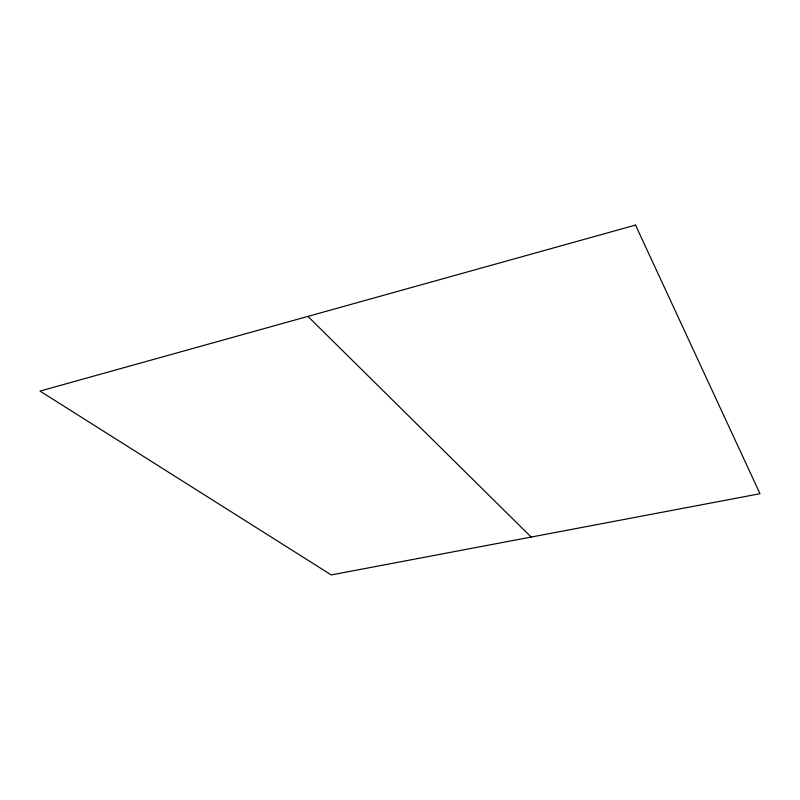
<?xml version="1.0" encoding="UTF-8"?>
<svg xmlns="http://www.w3.org/2000/svg" width="800" height="800" viewBox="0 0 800 800"><rect width="100%" height="100%" fill="white"/><g stroke="black" fill="none" stroke-linecap="round" stroke-linejoin="round"><path stroke-width="1.2" d="M307.93 316.39L531.17 537.06M635.52 225.07L40 391.08L331.25 574.93L760 493.72L635.52 225.07"/></g></svg>
